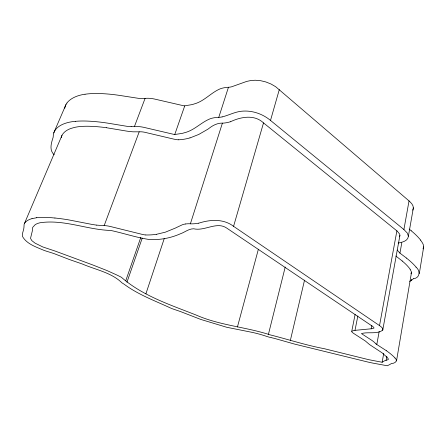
<?xml version="1.0" encoding="UTF-8"?>
<svg xmlns="http://www.w3.org/2000/svg" width="446" height="446" viewBox="0 0 446 446"><rect width="100%" height="100%" fill="white"/><g stroke="black" fill="none" stroke-linecap="round" stroke-linejoin="round"><path stroke-width="0.67" d="M228.469 87.277A17.366 10.225 19.2 0 0 231.764 86.747L246.688 81.417L250.908 80.52L255.251 80.235L260.67 80.704L265.822 81.936L271.045 84.021L275.667 86.719L409.573 201.375L411.803 203.761L413.029 205.98L413.358 208.282L412.756 210.178M413.37 278.744C420.048 278.159 420.595 270.7 415.995 267.132M423.02 248.885C424.938 245.818 422.256 242.518 420.511 240.087M399.371 236.759L399.895 235.616L399.728 234.195L397.235 231.145L263.519 122.906C254.298 114.159 240.684 116.88 230.337 121.814M351.743 331.333L351.944 332.008L353.388 333.251L365.33 340.978L369.556 344.574L382.094 352.836L387.206 357.419L388.293 358.885L388.215 359.621L384.692 360.736L382.144 362.252L368.552 359.649L324.192 348.677C305.833 345.221 288.094 339.367 270.014 334.834C245.824 326.918 219.911 325.468 196.402 315.155C170.456 304.852 142.558 295.915 121.412 277.289A85.041 25.5 19.1 0 0 117.086 275.126L106.973 270.555L92.785 264.969L55.048 251.031L42.827 246.961L35.022 243.126L31.8 240.595L30.523 238.337L32.302 231.05L32.686 227.382L35.201 224.667A45.721 15.761 20.1 0 1 40.079 222.755C64.018 219.181 87.076 229.785 110.825 230.465C123.453 233.191 135.779 237.356 148.546 239.407C159.311 240.221 170.227 238.253 180.095 233.91C184.677 232.394 188.602 228.77 193.631 228.77C204.591 231.429 216.505 221.283 226.512 227.945L372.332 326.182L373.726 327.297L373.993 328.055L372.293 328.685L353.661 330.48L351.743 331.333L355.116 314.419M271.703 337.756L272.729 337.984A17.851 5.458 14.6 0 1 273.415 338.146L273.978 338.285A23.136 7.03 14.7 0 1 275.483 338.687L293.975 343.916A52.974 17.483 13.9 0 0 295.09 344.206L366.88 361.795A58.761 19.139 12.1 0 0 368.937 362.269L370.57 362.626A49.054 15.811 12.2 0 0 374.372 363.39L387.29 365.765L389.408 364.716A44.121 13.876 12.8 0 0 390.122 364.332L391.242 363.635A23.532 7.125 11.5 0 1 391.555 363.451C394.632 363.68 398.646 360.708 394.961 357.999M410.989 273.794L411.424 271.87L410.097 269.233M61.364 137.608L61.581 136.493M419.29 273.649L423.689 246.867M396.516 360.914L411.452 272.69M409.69 281.487L411.29 280.395L411.474 279.28M386.113 360.346L386.833 356.248M398.183 243.031C402.125 242.306 408.029 241.074 408.397 236.196L413.375 207.78M382.144 362.252L383.727 353.355M408.397 236.196L407.248 233.002L403.909 229.545L409.032 200.901M406.501 258.078L399.945 253.15L401.801 242.752M375.989 343.888L374.54 342.495A30.25 9.823 12.8 0 0 374.127 342.121L372.928 341.157A42.855 13.826 13 0 0 371.663 340.242L361.416 333.591C368.128 331.607 376.898 334.511 382.735 330.174L399.917 235.427M382.735 330.174C383.409 328.072 380.906 326.662 379.524 325.602L396.884 230.855M386.453 350.74L376.803 344.518L379.178 331.517M371.172 328.797L371.813 325.385M355.01 330.308L357.837 315.985M290.363 340.37L304.54 280.138M268.42 334.355L285.223 267.026M237.423 327.002L258.385 249.219M75.279 121.368C66.309 121.981 53.096 125.95 53.191 136.928A38.869 16.797 24.7 0 1 53.124 137.39C51.312 143.027 48.943 150.068 54.195 154.79M403.909 229.545L270.505 120.426L279.313 89.546M379.524 325.602L233.57 226.334L263.519 122.906M218.78 117.331L228.458 87.254A29.341 16.552 17.6 0 0 219.967 88.916C210.757 92.874 204.084 101.37 194.094 103.979A57.027 32.056 22.6 0 1 192.142 104.593L184.427 105.88A19.68 10.849 20.7 0 1 183.267 105.674L154.043 98.934A22.317 11.613 21.2 0 0 145.067 98.388L142.319 98.533A36.104 19.54 23.5 0 1 138.277 98.304L120.453 95.544A109.203 50.989 20.3 0 0 101.354 93.61L100.077 93.565A79.232 37.899 21.2 0 0 86.764 94.006L85.052 94.257M145.903 293.825L164.256 238.521M125.75 280.757L140.785 237.456M126.954 282.234L142.218 238.125M131.141 126.653L134.413 126.58A22.752 11.072 20.7 0 1 143.517 127.272L173.288 134.24A20.087 10.364 20.3 0 0 174.419 134.458L174.76 134.508L184.716 105.925M178.623 139.765L178.545 139.771A5.77 2.91 19.7 0 1 177.447 139.743L177.229 139.704A15.961 8.128 20 0 1 175.64 139.475L175.239 139.397A44.355 23.259 20.6 0 1 173.472 139.041L144.565 132.233A13.865 6.746 20.7 0 0 139.202 131.821L104.152 225.67L96.754 225.135M134.413 126.58L145.078 98.399M24.402 223.619L61.961 135.411M53.721 132.925L65.98 104.559M66.978 103.059L66.287 104.046A44.215 21.352 22.5 0 0 64.776 108.227M413.342 278.772L412.143 279.77A50.621 20.979 11.5 0 1 411.29 280.395M190.018 137.909L198.76 134.452L207.78 129.256A70.585 37.826 21.9 0 0 208.55 128.727C212.486 125.538 217.219 123.001 222.415 123.09L190.397 223.775L189.255 223.747A21.113 8.585 17.2 0 0 185.687 223.97M32.023 218.624L36.75 217.72M222.141 116.913C228.67 115.319 234.713 111.94 241.47 111.238C251.862 110.151 262.532 113.758 270.505 120.426M198.615 223.217C210.049 219.493 223.524 218.557 233.57 226.334M156.362 234.334L165.36 232.176L175.501 228.017A75.608 31.304 20.3 0 0 176.27 227.622L182.665 224.622A26.236 10.632 17 0 1 185.681 223.964M139.208 131.826L133.025 131.821A63.377 32.575 23.4 0 1 126.458 131.063L106.354 127.712M174.76 134.508L182.263 133.36A58.231 30.657 22 0 0 184.226 132.808C194.144 130.539 200.99 122.427 210.172 118.764A29.954 15.816 17.5 0 1 218.757 117.304M54.903 217.999L58.287 218.378A111.556 36.895 19 0 1 68.333 219.822L90.839 224.199A69.621 27.635 21.4 0 0 96.76 225.146M271.358 337.678L271.19 337.639A16.028 5.096 14.7 0 1 266.056 336.195A39.003 11.668 15 0 0 252.174 332.37L226.763 327.28L201.352 319.604A52.16 17.282 16.2 0 1 199.657 319.007L181.305 311.871A25.216 7.688 17 0 0 179.114 311.074L172.836 308.939A22.674 7.309 17 0 1 170.673 308.069C154.901 300.755 138.282 294.711 124.205 284.269A37.648 11.713 18.8 0 0 121.953 282.859C111.478 272.556 95.834 269.819 82.577 264.104A49.651 15.337 19.3 0 0 81.178 263.608L70.736 259.99A79.221 28.237 20.2 0 1 68.177 259.054L54.635 253.83A17.812 5.675 20.1 0 0 52.11 252.966L46.317 251.159A30.702 10.28 20.7 0 1 43.647 250.228C36.109 246.945 26.743 244.068 22.484 236.441C21.86 233.353 23.839 230.37 23.961 227.304A50.242 16.591 22.5 0 0 23.989 226.752L24.112 224.505A32.246 11.083 20.6 0 1 24.731 223.061L24.859 222.883A55.884 19.267 20 0 1 32.023 218.624M395.831 256.01L402.275 261.022M409.188 229.082L411.251 230.766M397.18 250.005L399.945 253.15M66.9 103.02A61.738 29.86 21.8 0 1 84.996 94.201M411.201 230.777A89.947 39.031 12.4 0 1 420.606 240.082M406.445 258.089A91.413 36.962 12.7 0 1 416.09 267.132M222.125 116.897A17.745 9.79 18.9 0 1 218.791 117.348M131.146 126.658A39.12 19.858 22.9 0 1 126.859 126.296L109.409 123.414A111.121 48.408 20 0 0 90.02 121.223L88.726 121.156A80.659 36.014 20.8 0 0 75.263 121.345M61.57 136.493A30.406 13.681 22.2 0 1 62.34 134.714L62.485 134.491A52.706 23.8 21.4 0 1 71.02 128.42L74.627 127.4A56.408 25.433 21.3 0 1 79.366 126.619A70.212 31.376 20.8 0 1 91.458 126.357L95.483 126.564A104.609 45.47 19.9 0 1 106.349 127.701M189.968 137.87A56.213 29.43 21.5 0 1 178.645 139.799M230.281 121.769A32.647 18.085 19.2 0 1 222.482 123.18M402.22 261.027A75.012 30.439 12.5 0 1 410.164 269.233M386.398 350.74A79.02 24.329 13.5 0 1 395.033 358.004M376.775 344.524A7.838 2.564 11.9 0 1 376.006 343.888M198.554 223.178A35.011 14.986 18.3 0 1 190.464 223.853M156.329 234.312A59.452 23.984 20 0 1 145.859 234.97M145.764 234.953A6.149 2.381 18.8 0 1 144.61 234.847L144.381 234.802A17.026 6.662 19 0 1 142.709 234.501L110.926 226.635A16.881 6.283 19.5 0 0 104.057 225.581M36.622 217.626A72.809 24.848 19.7 0 1 54.947 218.049"/></g></svg>
